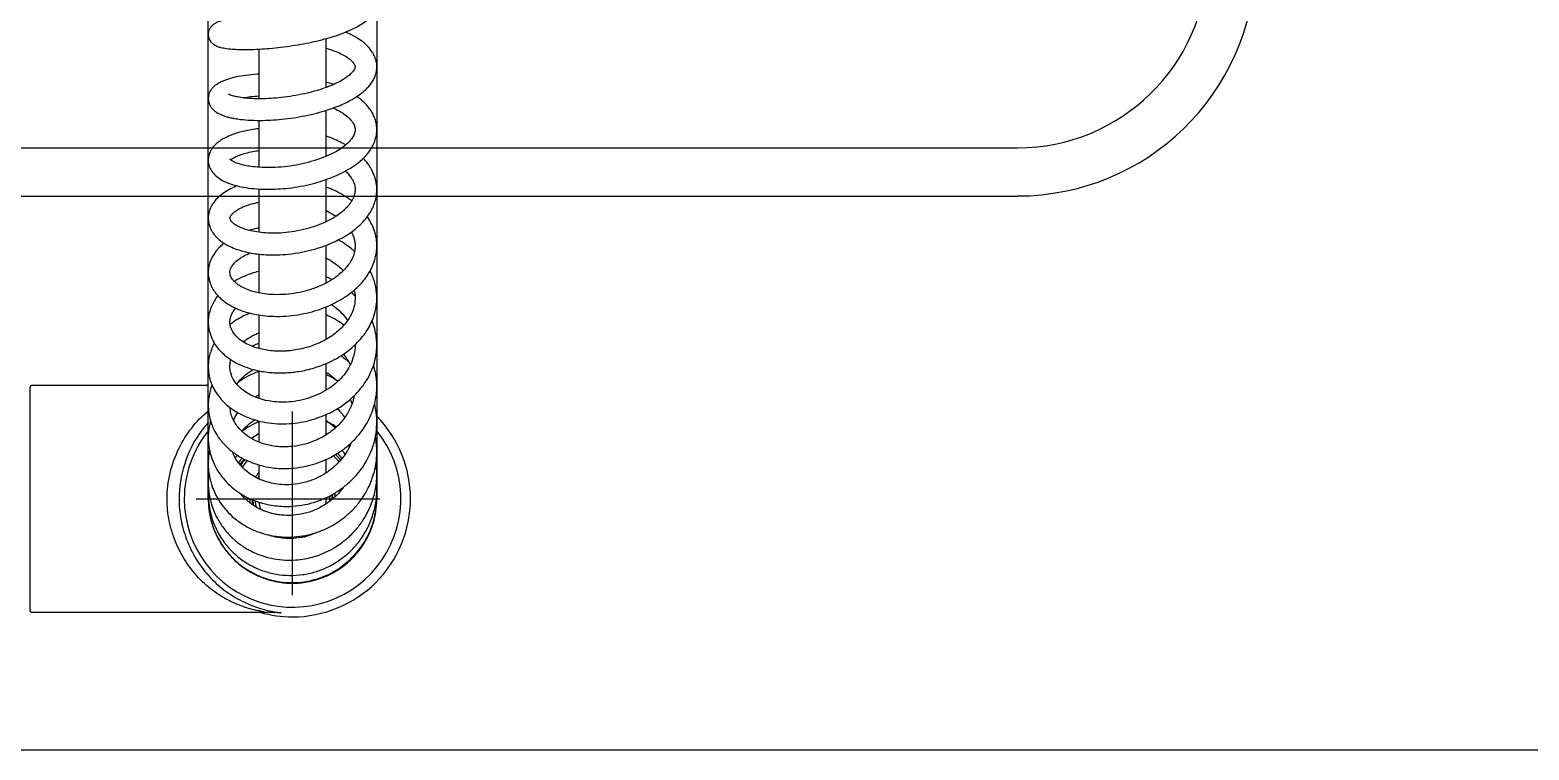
# Model space of a CAD drawing. Header units: millimetres. Extents: x -4036 to 14155, y 855 to 10011.
# Drawn here: x 8618.7 to 8929.8, y 5882.8 to 6032.2 of the extents above; entities that cross this region are included whole.
import ezdxf

# ---------------------------------------------------------------- set-up
doc = ezdxf.new("R2010")
doc.units = ezdxf.units.MM
doc.linetypes.add('CENTER2', pattern=[28.575, 19.05, -3.175, 3.175, -3.175])

# ---------------------------------------------------------------- blocks, each defined once
blk = doc.blocks.new('fr1')
at = {"color": 0, "linetype": 'ByBlock'}
for p, q in [((-210.3, 48.19), (90.77, 48.19)), ((-210.3, 38.19), (90.77, 38.19))]:
    blk.add_line(p, q, dxfattribs=at)
for radius in [39.46, 49.46]:
    blk.add_arc((90.77, 87.66), radius, 270, 358.3814)
blk = doc.blocks.new('grohe for kitchen top')
at = {"color": 0, "linetype": 'Continuous'}
for p, q in [((8.75, 116.76), (8.75, 0)), ((-8.75, 0), (-8.75, 99.8)), ((3.5, 42.69), (3.5, 47.76)), ((-3.5, 46.66), (-3.5, 41.51)), ((-3.5, 39.26), (-3.5, 34.41)), ((3.5, 35.55), (3.5, 40.31)), ((3.5, 28.76), (3.5, 33.13)), ((-3.5, 32.14), (-3.5, 27.66)), ((-3.5, 25.4), (-3.5, 21.36)), ((3.5, 22.4), (3.5, 26.31)), ((-3.5, 19.07), (-3.5, 15.6)), ((3.5, 16.54), (3.5, 19.91)), ((3.5, 11.29), (3.5, 14.03)), ((-3.5, 13.29), (-3.5, 10.41)), ((-27.25, 11.6), (-27.25, -11.6)), ((-8.75, 11.75), (-27.1, 11.75)), ((-8.98, 11.75), (-8.75, 11.89)), ((-3.5, 8.06), (-3.5, 5.9)), ((3.5, 6.63), (3.5, 8.74)), ((-3.5, 3.51), (-3.5, 2.07)), ((3.5, 2.7), (3.5, 4.08)), ((3.5, 0), (3.5, 0.13)), ((-27.1, -11.75), (-2.91, -11.75))]:
    blk.add_line(p, q, dxfattribs=at)
at = {"color": 0, "linetype": 'CENTER2'}
for p, q in [((0, -10), (0, 10)), ((-10, 0), (10, 0))]:
    blk.add_line(p, q, dxfattribs=at)
at = {"color": 0, "linetype": 'Continuous'}
for centre, radius, start, end in [((-27.1, 11.6), 0.15, 90.679, 180.0694), ((0, 0), 11.24, 180, 38.8481), ((0, 0), 11.24, 141.1266, 180), ((-0.02, 0.02), 6.48, 140.5594, 147.0054), ((0, 0), 6.42, 140.3673, 147.2224), ((0, 0), 6.17, 139.7559, 147.8028), ((0, 0), 6.17, 38.417, 46.6006), ((0, 0), 6.42, 38.8374, 45.896), ((0, 0), 4.45, 141.8612, 149.651), ((0, 0), 4.2, 146.4427, 149.4375), ((0, 0), 4.12, 148.0473, 149.3421), ((0, 0), 4.45, 37.7863, 38.1388), ((0, 0), 4.45, 179.5484, 180), ((0, 0), 3.88, 356.2207, 4.6694), ((0, 0), 4.12, 359.4229, 6.2917), ((0, 0), 4.2, 0, 6.5739), ((0, 0), 4.45, 3.0858, 7.8628), ((0, 0), 4.45, 180, 185.444), ((0, 0), 4.2, 181.1027, 188.5892), ((0, 0), 4.12, 181.5229, 189.5004), ((0, 0), 3.88, 183.1496, 192.631), ((0, 0), 3.5, 185.7608, 198.4269), ((0, 0), 3.5, 351.1894, 0), ((0, 0), 4.45, 238.2639, 239.2312), ((0, 0), 4.2, 249.2436, 256.993), ((0, 0), 4.12, 252.8585, 265.8736), ((0, 0), 4.12, 284.8979, 296.6323), ((0, 0), 4.2, 297.0259, 301.1126), ((-27.1, -11.6), 0.15, 179.9667, 269.7636)]:
    blk.add_arc(centre, radius, start, end, dxfattribs=at)
for points, knots in [([(-3.5, 49.98), (-3.77, 49.98), (-4.46, 49.98), (-5.47, 49.92), (-6.35, 49.82), (-6.95, 49.72), (-7.34, 49.62), (-7.64, 49.53), (-7.95, 49.4), (-8.24, 49.22), (-8.45, 49.02), (-8.63, 48.76), (-8.74, 48.45), (-8.76, 48.11), (-8.7, 47.83), (-8.59, 47.58), (-8.46, 47.39), (-8.25, 47.18), (-7.88, 46.97), (-7.51, 46.85), (-7.03, 46.75), (-6.34, 46.67), (-5.56, 46.63), (-4.69, 46.62), (-3.73, 46.65), (-2.65, 46.71), (-1.5, 46.82), (-0.32, 46.98), (0.85, 47.16), (1.97, 47.38), (3.1, 47.65), (4.24, 47.97), (5.33, 48.34), (6.27, 48.75), (7.04, 49.17), (7.65, 49.59), (8.12, 50.03), (8.44, 50.47), (8.64, 50.91), (8.76, 51.38), (8.75, 51.92), (8.6, 52.44), (8.29, 52.95), (7.89, 53.38), (7.34, 53.79), (6.54, 54.23), (5.56, 54.62), (4.51, 54.94), (3.81, 55.11), (3.5, 55.18)], [0.68169906, 0.68169906, 0.68169906, 0.68169906, 0.68226148, 0.68319208, 0.68409386, 0.68471601, 0.68516355, 0.68558096, 0.6860376, 0.68640686, 0.68673515, 0.68702688, 0.68728323, 0.68753951, 0.68781084, 0.68796355, 0.68820137, 0.68858894, 0.68904769, 0.68945157, 0.6901819, 0.69101067, 0.69172542, 0.69242776, 0.69315092, 0.69389519, 0.6946614, 0.6954215, 0.69616157, 0.69687934, 0.69757747, 0.69840062, 0.69925756, 0.70006525, 0.70083274, 0.70155905, 0.7021674, 0.702752, 0.70323714, 0.70371628, 0.70427718, 0.70484197, 0.70538746, 0.70600335, 0.70676376, 0.70753956, 0.70846242, 0.70932276, 0.70996952, 0.70996952, 0.70996952, 0.70996952]), ([(-3.51, 44.07), (-3.56, 44.06), (-4.03, 44.04), (-4.84, 43.96), (-5.84, 43.79), (-6.55, 43.6), (-7.03, 43.43), (-7.37, 43.29), (-7.71, 43.12), (-8.05, 42.89), (-8.33, 42.63), (-8.54, 42.34), (-8.68, 42.03), (-8.76, 41.67), (-8.74, 41.25), (-8.61, 40.88), (-8.4, 40.55), (-8.15, 40.3), (-7.85, 40.08), (-7.53, 39.91), (-7.19, 39.77), (-6.84, 39.65), (-6.44, 39.55), (-5.97, 39.46), (-5.29, 39.36), (-4.32, 39.28), (-3.16, 39.26), (-1.96, 39.31), (-0.81, 39.41), (0.4, 39.58), (1.63, 39.81), (2.8, 40.1), (3.85, 40.42), (4.72, 40.74), (5.43, 41.05), (6.05, 41.37), (6.65, 41.72), (7.2, 42.11), (7.65, 42.51), (8, 42.89), (8.28, 43.27), (8.49, 43.65), (8.62, 44.01), (8.73, 44.42), (8.77, 44.88), (8.71, 45.4), (8.55, 45.89), (8.3, 46.36), (8, 46.76), (7.68, 47.09), (7.29, 47.43), (6.73, 47.83), (6.09, 48.17), (5.64, 48.37), (5.5, 48.43)], [0.64860104, 0.64860104, 0.64860104, 0.64860104, 0.64871115, 0.64958532, 0.65040575, 0.65117085, 0.65162542, 0.65194148, 0.65234786, 0.65284058, 0.65329807, 0.65367018, 0.65400792, 0.65431959, 0.65475306, 0.65514235, 0.65549077, 0.65592432, 0.65634096, 0.65675707, 0.6571192, 0.65754564, 0.65794472, 0.65834659, 0.65889441, 0.65973016, 0.66064966, 0.6613771, 0.66212243, 0.66288618, 0.66367227, 0.66446169, 0.6651933, 0.66583017, 0.66637822, 0.66686015, 0.66739428, 0.66800417, 0.66857245, 0.6689829, 0.66943313, 0.66988786, 0.67023724, 0.67055796, 0.67109588, 0.6715869, 0.6720788, 0.67260447, 0.67308122, 0.6734945, 0.67389577, 0.67449511, 0.67530507, 0.67564308, 0.67564308, 0.67564308, 0.67564308]), ([(3.51, 46.77), (3.78, 46.69), (4.32, 46.5), (5.01, 46.2), (5.55, 45.9), (5.94, 45.63), (6.19, 45.4), (6.35, 45.21), (6.46, 45.04), (6.51, 44.88), (6.5, 44.76), (6.43, 44.57), (6.29, 44.37), (6.09, 44.13), (5.7, 43.8), (5.15, 43.44), (4.44, 43.07), (3.6, 42.72), (2.66, 42.4), (1.55, 42.1), (0.36, 41.85), (-0.84, 41.67), (-1.99, 41.56), (-3.06, 41.51), (-4.08, 41.52), (-4.97, 41.58), (-5.67, 41.69), (-6.16, 41.8), (-6.5, 41.91), (-6.64, 41.99), (-6.66, 42), (-6.66, 42)], [0.40739336, 0.40739336, 0.40739336, 0.40739336, 0.40808927, 0.40883142, 0.40948781, 0.41006389, 0.41060282, 0.4110412, 0.41152342, 0.41236583, 0.41327247, 0.41384289, 0.41428614, 0.41486339, 0.41548362, 0.41624089, 0.41703628, 0.41773543, 0.41851088, 0.4193718, 0.42025445, 0.42111868, 0.42196417, 0.42278987, 0.42358872, 0.42448991, 0.42529116, 0.42590667, 0.42652821, 0.42721197, 0.42749075, 0.42749075, 0.42749075, 0.42749075]), ([(-3.5, 38.4), (-3.76, 38.38), (-4.27, 38.31), (-4.98, 38.17), (-5.64, 38.01), (-6.24, 37.81), (-6.8, 37.58), (-7.27, 37.33), (-7.62, 37.1), (-7.9, 36.87), (-8.15, 36.62), (-8.38, 36.34), (-8.59, 35.98), (-8.74, 35.51), (-8.77, 34.96), (-8.63, 34.41), (-8.32, 33.88), (-7.87, 33.42), (-7.31, 33.05), (-6.7, 32.77), (-6.06, 32.55), (-5.27, 32.36), (-4.27, 32.2), (-3.08, 32.12), (-1.86, 32.13), (-0.66, 32.21), (0.54, 32.37), (1.74, 32.61), (2.87, 32.92), (3.91, 33.28), (4.88, 33.69), (5.81, 34.18), (6.68, 34.75), (7.46, 35.42), (8.03, 36.11), (8.42, 36.78), (8.65, 37.42), (8.76, 38.06), (8.75, 38.69), (8.63, 39.27), (8.43, 39.79), (8.17, 40.26), (7.85, 40.69), (7.48, 41.09), (7.09, 41.44), (6.8, 41.66), (6.67, 41.75)], [0.61518282, 0.61518282, 0.61518282, 0.61518282, 0.61571769, 0.61626331, 0.61678664, 0.61730484, 0.61783724, 0.61837333, 0.61879939, 0.61910969, 0.61946668, 0.61988252, 0.62027556, 0.62080434, 0.62134795, 0.62192175, 0.62253825, 0.62321375, 0.62390725, 0.62452933, 0.62512141, 0.62573221, 0.62654524, 0.62743811, 0.62824533, 0.62897865, 0.62974506, 0.63052851, 0.631279, 0.63196363, 0.63267361, 0.63341768, 0.63417924, 0.63501029, 0.63584729, 0.63646643, 0.63705296, 0.63766314, 0.63823769, 0.63878451, 0.63926047, 0.6397463, 0.64022372, 0.64064891, 0.64114325, 0.64151956, 0.64151956, 0.64151956, 0.64151956]), ([(4.23, 40.57), (4.32, 40.52), (4.65, 40.37), (5.19, 40.06), (5.74, 39.65), (6.08, 39.29), (6.27, 39.03), (6.38, 38.83), (6.46, 38.63), (6.5, 38.41), (6.5, 38.2), (6.46, 37.99), (6.38, 37.78), (6.26, 37.54), (6.06, 37.26), (5.78, 36.96), (5.44, 36.65), (4.96, 36.3), (4.27, 35.89), (3.34, 35.46), (2.22, 35.07), (1, 34.75), (-0.26, 34.52), (-1.5, 34.39), (-2.66, 34.36), (-3.66, 34.41), (-4.45, 34.5), (-5.07, 34.62), (-5.58, 34.76), (-6, 34.92), (-6.31, 35.09), (-6.48, 35.22), (-6.5, 35.25), (-6.51, 35.25)], [0.44055319, 0.44055319, 0.44055319, 0.44055319, 0.44081371, 0.44150285, 0.44230536, 0.44298947, 0.44342999, 0.44382659, 0.44421128, 0.44472364, 0.44530907, 0.44577297, 0.44616099, 0.44658684, 0.44716032, 0.44764729, 0.44809722, 0.44865937, 0.44937842, 0.45022765, 0.45113646, 0.45204781, 0.45295803, 0.45386566, 0.45476119, 0.45557151, 0.45628727, 0.45688652, 0.45743016, 0.45805965, 0.45872334, 0.45928714, 0.45991607, 0.45991607, 0.45991607, 0.45991607]), ([(-5.14, 41.62), (-5.12, 41.62), (-4.86, 41.67), (-4.34, 41.75), (-3.79, 41.79), (-3.5, 41.81)], [0.433089984, 0.433089984, 0.433089984, 0.433089984, 0.433179753, 0.433884241, 0.434604216, 0.434604216, 0.434604216, 0.434604216]), ([(5.52, 36.73), (5.43, 36.78), (5.13, 36.95), (4.63, 37.19), (4.06, 37.43), (3.7, 37.56), (3.53, 37.62), (3.5, 37.63)], [0.609139235, 0.609139235, 0.609139235, 0.609139235, 0.609340835, 0.609866736, 0.610277482, 0.61055484, 0.610624819, 0.610624819, 0.610624819, 0.610624819]), ([(-6.42, 35.17), (-6.41, 35.18), (-6.35, 35.23), (-6.18, 35.36), (-5.78, 35.57), (-5.22, 35.78), (-4.53, 35.97), (-3.94, 36.08), (-3.59, 36.13), (-3.5, 36.14)], [0.462652875, 0.462652875, 0.462652875, 0.462652875, 0.462785835, 0.463331299, 0.464047831, 0.464770497, 0.465498568, 0.466188125, 0.466397614, 0.466397614, 0.466397614, 0.466397614]), ([(-5.73, 32.48), (-5.89, 32.42), (-6.28, 32.25), (-6.87, 31.94), (-7.46, 31.53), (-7.92, 31.1), (-8.25, 30.69), (-8.5, 30.26), (-8.69, 29.76), (-8.77, 29.2), (-8.72, 28.62), (-8.58, 28.19), (-8.42, 27.84), (-8.23, 27.55), (-8, 27.26), (-7.76, 27.02), (-7.54, 26.83), (-7.31, 26.66), (-7.02, 26.46), (-6.58, 26.22), (-5.97, 25.95), (-5.23, 25.71), (-4.46, 25.53), (-3.64, 25.4), (-2.7, 25.32), (-1.6, 25.31), (-0.37, 25.38), (0.91, 25.57), (2.13, 25.85), (3.21, 26.19), (4.14, 26.57), (4.94, 26.96), (5.68, 27.38), (6.37, 27.87), (7.02, 28.42), (7.56, 29), (8, 29.6), (8.33, 30.2), (8.57, 30.81), (8.71, 31.42), (8.76, 31.99), (8.74, 32.51), (8.66, 32.96), (8.55, 33.37), (8.39, 33.8), (8.16, 34.27), (7.81, 34.81), (7.5, 35.17), (7.33, 35.35), (7.33, 35.35)], [0.58316528, 0.58316528, 0.58316528, 0.58316528, 0.5835502, 0.58417968, 0.58482253, 0.58545295, 0.58592652, 0.58633598, 0.58684476, 0.58747315, 0.58803805, 0.58852164, 0.58881565, 0.58917112, 0.58955612, 0.58988341, 0.59011423, 0.59036377, 0.59069155, 0.59108216, 0.59170483, 0.59233127, 0.59289635, 0.59346756, 0.59411372, 0.59483452, 0.5956265, 0.59647062, 0.59726155, 0.59798342, 0.59863302, 0.59920851, 0.59977054, 0.60037282, 0.60102055, 0.60164865, 0.60221385, 0.60277661, 0.60331878, 0.6038289, 0.60434652, 0.60479042, 0.6051652, 0.60553175, 0.60587691, 0.60632749, 0.60684067, 0.60743827, 0.6074406, 0.6074406, 0.6074406, 0.6074406]), ([(5.48, 34.01), (5.51, 33.99), (5.66, 33.85), (5.91, 33.58), (6.15, 33.24), (6.32, 32.92), (6.43, 32.63), (6.49, 32.33), (6.51, 31.97), (6.45, 31.62), (6.34, 31.29), (6.2, 31), (6.02, 30.7), (5.76, 30.38), (5.43, 30.03), (4.99, 29.65), (4.43, 29.25), (3.64, 28.81), (2.63, 28.37), (1.46, 28), (0.24, 27.73), (-0.94, 27.59), (-2.04, 27.55), (-3.04, 27.6), (-3.94, 27.72), (-4.71, 27.9), (-5.35, 28.12), (-5.82, 28.36), (-6.14, 28.58), (-6.36, 28.8), (-6.48, 28.98), (-6.51, 29.14), (-6.48, 29.25), (-6.32, 29.53), (-5.97, 29.83), (-5.53, 30.11), (-5.03, 30.35), (-4.42, 30.57), (-3.89, 30.7), (-3.57, 30.77), (-3.5, 30.78)], [0.47376954, 0.47376954, 0.47376954, 0.47376954, 0.47388881, 0.47440055, 0.4749465, 0.47545207, 0.47583311, 0.47628132, 0.47685811, 0.47749899, 0.47796932, 0.47836386, 0.47877225, 0.47921434, 0.47975132, 0.4802413, 0.48082619, 0.48154502, 0.48241011, 0.48333466, 0.48422458, 0.48507706, 0.48588329, 0.48665812, 0.48741448, 0.48815387, 0.48887181, 0.48953072, 0.49012245, 0.49067059, 0.49141887, 0.49237453, 0.49330777, 0.49418959, 0.4949982, 0.49565207, 0.49622649, 0.49683347, 0.49751178, 0.49766969, 0.49766969, 0.49766969, 0.49766969]), ([(6.15, 30.93), (6.14, 30.93), (5.83, 31.16), (5.24, 31.56), (4.35, 32.01), (3.77, 32.25), (3.5, 32.35)], [0.574897553, 0.574897553, 0.574897553, 0.574897553, 0.574931322, 0.575703571, 0.576378964, 0.576925822, 0.576925822, 0.576925822, 0.576925822]), ([(3.51, 29.91), (3.58, 29.88), (3.93, 29.7), (4.27, 29.5), (4.52, 29.33)], [0.5029925932, 0.5029925932, 0.5029925932, 0.5029925932, 0.503169521, 0.5039235508, 0.5039235508, 0.5039235508, 0.5039235508]), ([(-7.12, 26.53), (-7.16, 26.49), (-7.34, 26.35), (-7.59, 26.11), (-7.87, 25.8), (-8.13, 25.45), (-8.38, 25.04), (-8.58, 24.58), (-8.7, 24.12), (-8.76, 23.64), (-8.74, 23.07), (-8.6, 22.45), (-8.35, 21.89), (-8.06, 21.44), (-7.73, 21.05), (-7.38, 20.72), (-6.98, 20.4), (-6.52, 20.1), (-6.05, 19.86), (-5.6, 19.65), (-5.11, 19.47), (-4.48, 19.28), (-3.71, 19.11), (-2.76, 18.98), (-1.63, 18.92), (-0.39, 18.97), (0.85, 19.14), (2, 19.4), (3.09, 19.75), (4.14, 20.19), (5.18, 20.75), (6.16, 21.43), (7.04, 22.23), (7.77, 23.12), (8.31, 24.09), (8.63, 25.04), (8.76, 25.9), (8.75, 26.62), (8.65, 27.32), (8.43, 28.08), (8.11, 28.75), (7.86, 29.14), (7.76, 29.28)], [0.55051016, 0.55051016, 0.55051016, 0.55051016, 0.55066044, 0.55107749, 0.55140171, 0.55175129, 0.55218899, 0.55267532, 0.55311591, 0.55349888, 0.55402045, 0.55468678, 0.55521692, 0.55571197, 0.55614607, 0.55653562, 0.55696147, 0.55745981, 0.55788129, 0.5582045, 0.55859737, 0.55906763, 0.55962644, 0.56027737, 0.56102777, 0.56184854, 0.56263983, 0.56338008, 0.56406383, 0.56480015, 0.56557859, 0.56638525, 0.56723203, 0.56808527, 0.56890639, 0.56975068, 0.57043833, 0.57095566, 0.57147953, 0.57213614, 0.57281534, 0.57320822, 0.57320822, 0.57320822, 0.57320822]), ([(-3.5, 28.11), (-3.79, 28.05), (-4.12, 27.97), (-4.44, 27.88), (-4.49, 27.86)], [0.5475607745, 0.5475607745, 0.5475607745, 0.5475607745, 0.5481555957, 0.5482672614, 0.5482672614, 0.5482672614, 0.5482672614]), ([(6.1, 27.69), (6.11, 27.68), (6.21, 27.51), (6.33, 27.22), (6.44, 26.84), (6.5, 26.45), (6.5, 26.03), (6.44, 25.61), (6.31, 25.18), (6.08, 24.7), (5.75, 24.2), (5.33, 23.72), (4.81, 23.24), (4.09, 22.72), (3.17, 22.21), (2.12, 21.79), (1.01, 21.47), (-0.15, 21.26), (-1.33, 21.17), (-2.41, 21.2), (-3.29, 21.32), (-3.98, 21.47), (-4.59, 21.67), (-5.12, 21.9), (-5.55, 22.15), (-5.88, 22.39), (-6.14, 22.65), (-6.34, 22.91), (-6.45, 23.15), (-6.5, 23.37), (-6.5, 23.6), (-6.44, 23.87), (-6.28, 24.19), (-5.96, 24.57), (-5.48, 24.97), (-4.91, 25.29), (-4.53, 25.46), (-4.36, 25.53)], [0.50610529, 0.50610529, 0.50610529, 0.50610529, 0.50616611, 0.50673668, 0.50714435, 0.50762044, 0.50819066, 0.50869383, 0.50916252, 0.50977657, 0.5104136, 0.51095254, 0.51156435, 0.51226941, 0.51310897, 0.51398576, 0.51475416, 0.51559001, 0.51648508, 0.51732591, 0.51802107, 0.51859297, 0.51910811, 0.51977232, 0.52032823, 0.52078541, 0.52132631, 0.52195978, 0.52250167, 0.52303748, 0.52366091, 0.52435594, 0.52502455, 0.5257496, 0.52659797, 0.52729151, 0.52777474, 0.52777474, 0.52777474, 0.52777474]), ([(6.44, 25.68), (6.37, 25.74), (6.1, 25.98), (5.55, 26.39), (5.04, 26.71), (4.75, 26.87)], [0.540717648, 0.540717648, 0.540717648, 0.540717648, 0.540905395, 0.541469942, 0.542112221, 0.542112221, 0.542112221, 0.542112221]), ([(3.51, 24.99), (3.69, 24.89), (4.12, 24.64), (4.73, 24.2), (5.11, 23.85), (5.27, 23.68)], [0.53388186, 0.53388186, 0.53388186, 0.53388186, 0.534349995, 0.535046451, 0.535656435, 0.535656435, 0.535656435, 0.535656435]), ([(-7.75, 21.08), (-7.78, 21.04), (-7.96, 20.81), (-8.22, 20.4), (-8.47, 19.87), (-8.63, 19.37), (-8.73, 18.87), (-8.77, 18.3), (-8.7, 17.6), (-8.5, 16.88), (-8.17, 16.22), (-7.76, 15.62), (-7.22, 15.05), (-6.56, 14.53), (-5.83, 14.09), (-5.03, 13.72), (-4.16, 13.43), (-3.27, 13.23), (-2.46, 13.12), (-1.78, 13.08), (-1.25, 13.07), (-0.84, 13.08), (-0.43, 13.1), (0.07, 13.14), (0.71, 13.23), (1.47, 13.37), (2.25, 13.58), (2.97, 13.83), (3.52, 14.05), (3.94, 14.25), (4.33, 14.44), (4.8, 14.7), (5.37, 15.07), (6.06, 15.58), (6.76, 16.23), (7.39, 16.96), (7.89, 17.7), (8.26, 18.44), (8.56, 19.28), (8.76, 20.27), (8.76, 21.41), (8.54, 22.56), (8.23, 23.29), (8.05, 23.64), (8.05, 23.64)], [0.51713317, 0.51713317, 0.51713317, 0.51713317, 0.51725958, 0.51782944, 0.51834205, 0.51874442, 0.5191436, 0.51965985, 0.52023022, 0.5209598, 0.52156557, 0.52209831, 0.52276383, 0.5234501, 0.52407608, 0.52468247, 0.52537728, 0.52600541, 0.52654645, 0.52699488, 0.52733278, 0.52756419, 0.52778867, 0.52810468, 0.52851221, 0.52901816, 0.52955252, 0.5300428, 0.53043546, 0.53069415, 0.53093059, 0.53126569, 0.5317284, 0.53226355, 0.53296882, 0.53365948, 0.53427996, 0.5348634, 0.53545676, 0.53625009, 0.53710777, 0.53800019, 0.53886677, 0.53886724, 0.53886724, 0.53886724, 0.53886724]), ([(-3.5, 23.6), (-3.51, 23.6), (-3.76, 23.54), (-4.23, 23.4), (-4.87, 23.17), (-5.45, 22.9), (-5.82, 22.7), (-6.03, 22.58), (-6.05, 22.56)], [0.513451469, 0.513451469, 0.513451469, 0.513451469, 0.513456396, 0.513974654, 0.51445374, 0.514860925, 0.515322206, 0.515382427, 0.515382427, 0.515382427, 0.515382427]), ([(6.4, 21.67), (6.44, 21.5), (6.52, 21.04), (6.49, 20.32), (6.28, 19.52), (5.92, 18.78), (5.43, 18.11), (4.89, 17.54), (4.31, 17.07), (3.76, 16.7), (3.29, 16.44), (2.9, 16.24), (2.44, 16.04), (1.79, 15.79), (0.98, 15.57), (0.17, 15.42), (-0.47, 15.35), (-0.94, 15.32), (-1.4, 15.32), (-1.96, 15.34), (-2.64, 15.41), (-3.42, 15.57), (-4.18, 15.81), (-4.86, 16.12), (-5.44, 16.49), (-5.89, 16.9), (-6.18, 17.29), (-6.36, 17.62), (-6.46, 17.93), (-6.51, 18.26), (-6.49, 18.6), (-6.41, 18.94), (-6.26, 19.3), (-6.06, 19.59), (-5.93, 19.75), (-5.9, 19.79)], [0.5378759, 0.5378759, 0.5378759, 0.5378759, 0.53841618, 0.53932404, 0.54011454, 0.54091777, 0.54163503, 0.54229608, 0.54287968, 0.54342206, 0.54382297, 0.54408283, 0.54440352, 0.54491539, 0.54558235, 0.54620993, 0.54667203, 0.5469693, 0.54725018, 0.54767322, 0.54824216, 0.5488244, 0.54958961, 0.55026195, 0.55090929, 0.55167218, 0.55239265, 0.55282971, 0.55335098, 0.55395934, 0.55452636, 0.55503637, 0.55562468, 0.55623015, 0.55639782, 0.55639782, 0.55639782, 0.55639782]), ([(-4.41, 19.27), (-4.51, 19.23), (-4.89, 19.08), (-5.51, 18.76), (-6.09, 18.39), (-6.4, 18.15), (-6.49, 18.08)], [0.479788565, 0.479788565, 0.479788565, 0.479788565, 0.480017999, 0.480616463, 0.481226972, 0.481466319, 0.481466319, 0.481466319, 0.481466319]), ([(5.33, 18.04), (5.16, 18.16), (4.69, 18.48), (4.07, 18.82), (3.63, 19.03), (3.5, 19.08)], [0.473253058, 0.473253058, 0.473253058, 0.473253058, 0.473671748, 0.474342116, 0.474599749, 0.474599749, 0.474599749, 0.474599749]), ([(4.05, 20.18), (4.18, 20.09), (4.6, 19.77), (5.19, 19.22), (5.56, 18.74), (5.71, 18.51)], [0.564944771, 0.564944771, 0.564944771, 0.564944771, 0.565308155, 0.566160691, 0.566849754, 0.566849754, 0.566849754, 0.566849754]), ([(-8.12, 16.17), (-8.14, 16.12), (-8.26, 15.9), (-8.44, 15.48), (-8.63, 14.87), (-8.73, 14.29), (-8.76, 13.8), (-8.74, 13.43), (-8.71, 13.07), (-8.64, 12.66), (-8.5, 12.16), (-8.26, 11.58), (-7.92, 10.98), (-7.53, 10.45), (-7.08, 9.97), (-6.54, 9.5), (-5.85, 9.02), (-5.03, 8.6), (-4.1, 8.24), (-3.05, 7.96), (-1.88, 7.8), (-0.67, 7.77), (0.55, 7.88), (1.74, 8.12), (2.89, 8.48), (4.01, 8.97), (5.13, 9.62), (6.15, 10.43), (7.02, 11.33), (7.69, 12.26), (8.18, 13.2), (8.52, 14.14), (8.7, 15.02), (8.76, 15.84), (8.73, 16.63), (8.6, 17.44), (8.42, 18.06), (8.29, 18.4), (8.26, 18.48)], [0.48336948, 0.48336948, 0.48336948, 0.48336948, 0.48349359, 0.48395245, 0.48444467, 0.48501477, 0.48537487, 0.48564345, 0.48590603, 0.48624538, 0.486649, 0.4871689, 0.48774018, 0.488264, 0.48867859, 0.48922404, 0.48987013, 0.49053379, 0.49119303, 0.49193947, 0.49272071, 0.49349621, 0.49426394, 0.49502481, 0.49577985, 0.49652832, 0.49733928, 0.49824256, 0.49906806, 0.49981999, 0.5005871, 0.50126015, 0.50190876, 0.50248915, 0.50301821, 0.50360095, 0.50421856, 0.50438771, 0.50438771, 0.50438771, 0.50438771]), ([(-5.12, 16.3), (-5.08, 16.32), (-4.93, 16.44), (-4.62, 16.67), (-4.16, 16.93), (-3.77, 17.11), (-3.55, 17.19), (-3.5, 17.21)], [0.58778847, 0.58778847, 0.58778847, 0.58778847, 0.587906563, 0.588327169, 0.588826029, 0.589262367, 0.589402148, 0.589402148, 0.589402148, 0.589402148]), ([(6.5, 16), (6.5, 15.96), (6.5, 15.63), (6.42, 15.01), (6.15, 14.17), (5.73, 13.38), (5.17, 12.64), (4.47, 11.95), (3.61, 11.32), (2.64, 10.8), (1.58, 10.4), (0.48, 10.14), (-0.61, 10.02), (-1.72, 10.04), (-2.75, 10.19), (-3.63, 10.45), (-4.37, 10.78), (-5.04, 11.18), (-5.64, 11.7), (-6.08, 12.26), (-6.35, 12.8), (-6.46, 13.25), (-6.5, 13.58), (-6.5, 13.89), (-6.47, 14.2), (-6.42, 14.39), (-6.4, 14.45)], [0.56923902, 0.56923902, 0.56923902, 0.56923902, 0.5693649, 0.57015162, 0.57093809, 0.57169147, 0.57241241, 0.57319215, 0.57398993, 0.57479378, 0.57560219, 0.57641394, 0.57720198, 0.57797724, 0.57884517, 0.57958487, 0.58019359, 0.58091175, 0.58171537, 0.58251242, 0.58329815, 0.58387495, 0.58422801, 0.58460378, 0.5851127, 0.58534465, 0.58534465, 0.58534465, 0.58534465]), ([(-3.51, 16.1), (-3.56, 16.09), (-3.79, 16.01), (-4.02, 15.92), (-4.2, 15.85)], [0.4447254168, 0.4447254168, 0.4447254168, 0.4447254168, 0.4448335705, 0.4452119163, 0.4452119163, 0.4452119163, 0.4452119163]), ([(5.83, 14.2), (5.6, 14.4), (5.33, 14.62), (5.04, 14.82), (5, 14.84)], [0.4384252998, 0.4384252998, 0.4384252998, 0.4384252998, 0.4390087245, 0.4390907571, 0.4390907571, 0.4390907571, 0.4390907571]), ([(5.28, 15.02), (5.31, 14.98), (5.48, 14.77), (5.73, 14.39), (5.91, 14.05), (5.99, 13.89)], [0.596524103, 0.596524103, 0.596524103, 0.596524103, 0.596648913, 0.597161321, 0.597599307, 0.597599307, 0.597599307, 0.597599307]), ([(-8.36, 11.83), (-8.42, 11.67), (-8.54, 11.3), (-8.68, 10.69), (-8.76, 10.03), (-8.75, 9.4), (-8.69, 8.85), (-8.57, 8.26), (-8.35, 7.57), (-7.97, 6.79), (-7.4, 5.97), (-6.64, 5.18), (-5.7, 4.47), (-4.66, 3.92), (-3.58, 3.52), (-2.57, 3.29), (-1.67, 3.17), (-0.78, 3.14), (0.25, 3.19), (1.36, 3.36), (2.43, 3.66), (3.36, 4.02), (4.19, 4.43), (4.89, 4.86), (5.44, 5.25), (5.87, 5.61), (6.29, 6), (6.77, 6.51), (7.28, 7.14), (7.77, 7.91), (8.19, 8.77), (8.49, 9.65), (8.67, 10.48), (8.76, 11.29), (8.75, 12.18), (8.63, 13.06), (8.49, 13.62), (8.41, 13.86)], [0.44939559, 0.44939559, 0.44939559, 0.44939559, 0.44977179, 0.45027436, 0.4507993, 0.45128144, 0.45169037, 0.45206981, 0.45264676, 0.45331651, 0.45400014, 0.4548541, 0.45567788, 0.45647042, 0.457265, 0.45798908, 0.45850399, 0.45903319, 0.45969031, 0.46046892, 0.46114768, 0.46176524, 0.46234969, 0.46289733, 0.46332468, 0.46364288, 0.46397798, 0.46443277, 0.46499772, 0.46557065, 0.46623933, 0.46689874, 0.46745197, 0.46795188, 0.46856379, 0.46926889, 0.46976041, 0.46976041, 0.46976041, 0.46976041]), ([(-5.79, 11.89), (-5.77, 11.91), (-5.57, 12.2), (-5.12, 12.7), (-4.5, 13.17), (-4.13, 13.39), (-4.04, 13.43)], [0.616938483, 0.616938483, 0.616938483, 0.616938483, 0.617013265, 0.617933569, 0.618757945, 0.618987543, 0.618987543, 0.618987543, 0.618987543]), ([(-3.5, 13.21), (-3.71, 13.14), (-4.24, 12.93), (-4.93, 12.58), (-5.4, 12.28), (-5.58, 12.16)], [0.41019487, 0.41019487, 0.41019487, 0.41019487, 0.410610112, 0.411309978, 0.411726529, 0.411726529, 0.411726529, 0.411726529]), ([(3.5, 13.14), (3.65, 13.05), (4.07, 12.76), (4.46, 12.42), (4.7, 12.19)], [0.624811478, 0.624811478, 0.624811478, 0.624811478, 0.625189508, 0.625932536, 0.625932536, 0.625932536, 0.625932536]), ([(4.72, 12.21), (4.39, 12.42), (3.99, 12.65), (3.57, 12.84), (3.5, 12.87)], [0.4047777879, 0.4047777879, 0.4047777879, 0.4047777879, 0.4055124593, 0.4056487791, 0.4056487791, 0.4056487791, 0.4056487791]), ([(-8.51, 8.12), (-8.53, 8.05), (-8.66, 7.56), (-8.78, 6.68), (-8.73, 5.51), (-8.49, 4.45), (-8.11, 3.49), (-7.62, 2.65), (-7.02, 1.89), (-6.33, 1.21), (-5.58, 0.65), (-4.89, 0.24), (-4.32, -0.03), (-3.87, -0.21), (-3.5, -0.34), (-3.08, -0.47), (-2.52, -0.6), (-1.77, -0.73), (-0.8, -0.8), (0.34, -0.76), (1.57, -0.56), (2.77, -0.2), (3.91, 0.31), (4.97, 0.95), (5.87, 1.67), (6.59, 2.39), (7.13, 3.06), (7.58, 3.75), (8, 4.52), (8.37, 5.46), (8.65, 6.55), (8.78, 7.75), (8.72, 8.86), (8.59, 9.56), (8.53, 9.84)], [0.41524313, 0.41524313, 0.41524313, 0.41524313, 0.4153984, 0.41631595, 0.41714139, 0.41790858, 0.41865848, 0.41933279, 0.41996471, 0.4206823, 0.42133836, 0.42187214, 0.42229839, 0.42260798, 0.42281379, 0.42308169, 0.42346168, 0.42394585, 0.42454791, 0.42532781, 0.42610837, 0.42689008, 0.42767311, 0.42845759, 0.42921037, 0.42985882, 0.4304084, 0.43086204, 0.4314405, 0.43211068, 0.43284298, 0.43363517, 0.43447612, 0.43503977, 0.43503977, 0.43503977, 0.43503977]), ([(6.41, 10.71), (6.36, 10.41), (6.19, 9.83), (5.84, 9.08), (5.44, 8.44), (5.03, 7.93), (4.62, 7.51), (4.2, 7.14), (3.71, 6.78), (3.09, 6.39), (2.27, 5.99), (1.24, 5.64), (0.12, 5.43), (-0.89, 5.38), (-1.77, 5.44), (-2.69, 5.61), (-3.64, 5.92), (-4.53, 6.4), (-5.24, 6.96), (-5.74, 7.52), (-6.09, 8.07), (-6.33, 8.6), (-6.45, 9.08), (-6.48, 9.39), (-6.49, 9.48)], [0.60030366, 0.60030366, 0.60030366, 0.60030366, 0.60105663, 0.6017843, 0.60230158, 0.60281699, 0.60328641, 0.6036335, 0.60406969, 0.60461128, 0.60522125, 0.60603775, 0.60694018, 0.60765016, 0.6082268, 0.60889835, 0.60976669, 0.61059826, 0.61141196, 0.61219148, 0.61272842, 0.61334232, 0.6140013, 0.61431766, 0.61431766, 0.61431766, 0.61431766]), ([(4.67, 9.36), (4.84, 9.18), (5.11, 8.88), (5.34, 8.56), (5.42, 8.44)], [0.6557938344, 0.6557938344, 0.6557938344, 0.6557938344, 0.6563507805, 0.6566641993, 0.6566641993, 0.6566641993, 0.6566641993]), ([(-13.02, 0), (-13.02, 0.9), (-12.79, 2.78), (-11.86, 5.3), (-10.48, 7.48), (-9.36, 8.61), (-8.75, 9.12)], [0, 0, 0, 0, 0.0312457, 0.0651095, 0.0978593, 0.132962, 0.132962, 0.132962, 0.132962]), ([(-8.76, 7.91), (-9.09, 7.54), (-10.08, 6.28), (-11.36, 3.71), (-11.78, 1.21), (-11.78, 0)], [0.8987659, 0.8987659, 0.8987659, 0.8987659, 0.918783, 0.9603886, 1, 1, 1, 1]), ([(-6.12, 8.15), (-6.1, 8.18), (-5.97, 8.46), (-5.82, 8.72), (-5.67, 8.95)], [0.646217836, 0.646217836, 0.646217836, 0.646217836, 0.6463265408, 0.6470261609, 0.6470261609, 0.6470261609, 0.6470261609]), ([(-5.27, 7.02), (-5.19, 7.12), (-4.9, 7.44), (-4.46, 7.84), (-4.06, 8.12), (-3.92, 8.21)], [0.677349496, 0.677349496, 0.677349496, 0.677349496, 0.677646214, 0.678378764, 0.678758623, 0.678758623, 0.678758623, 0.678758623]), ([(-3.5, 8.02), (-3.62, 7.97), (-4.08, 7.75), (-4.66, 7.42), (-5.11, 7.11), (-5.24, 7)], [0.271434785, 0.271434785, 0.271434785, 0.271434785, 0.271686167, 0.272388192, 0.272712089, 0.272712089, 0.272712089, 0.272712089]), ([(0, -12.25), (3.2, -12.25), (9.6, -9.6), (13.56, -0.04), (10.96, 6.31), (8.76, 8.57)], [0, 0, 0, 0, 0.25, 0.5, 0.7465222, 0.7465222, 0.7465222, 0.7465222]), ([(3.5, 8.12), (3.68, 8), (3.97, 7.78), (4.28, 7.52), (4.42, 7.39), (4.45, 7.36)], [0.6844788156, 0.6844788156, 0.6844788156, 0.6844788156, 0.6849360795, 0.6852585038, 0.6853445385, 0.6853445385, 0.6853445385, 0.6853445385]), ([(4.56, 7.47), (4.45, 7.54), (4.1, 7.74), (3.75, 7.91), (3.5, 8.02)], [0.2661304691, 0.2661304691, 0.2661304691, 0.2661304691, 0.2663783314, 0.2668828167, 0.2668828167, 0.2668828167, 0.2668828167]), ([(-8.62, 5.08), (-8.63, 4.99), (-8.69, 4.67), (-8.74, 4.15), (-8.76, 3.56), (-8.73, 3.09), (-8.69, 2.71), (-8.63, 2.34), (-8.53, 1.88), (-8.35, 1.28), (-8.03, 0.5), (-7.54, -0.37), (-6.88, -1.23), (-6.05, -2.03), (-5.06, -2.74), (-4.02, -3.27), (-3.12, -3.59), (-2.38, -3.78), (-1.64, -3.9), (-0.79, -3.98), (0.22, -3.96), (1.35, -3.81), (2.52, -3.5), (3.67, -3.03), (4.75, -2.41), (5.74, -1.65), (6.61, -0.78), (7.29, 0.12), (7.76, 0.93), (8.07, 1.58), (8.27, 2.11), (8.44, 2.63), (8.59, 3.25), (8.72, 4.05), (8.77, 5.06), (8.71, 5.88), (8.63, 6.38), (8.61, 6.47)], [0.38096709, 0.38096709, 0.38096709, 0.38096709, 0.38114933, 0.38163933, 0.38203279, 0.38236116, 0.3825954, 0.38282495, 0.38314636, 0.38356126, 0.38411071, 0.38486645, 0.38559208, 0.38631179, 0.38718274, 0.38800154, 0.38858092, 0.38903579, 0.38948657, 0.39002339, 0.39066976, 0.39140253, 0.39217273, 0.39294783, 0.39372634, 0.39450797, 0.39529312, 0.3960528, 0.39663745, 0.39707898, 0.39743181, 0.39772338, 0.39812235, 0.39866111, 0.39926452, 0.40006632, 0.40023956, 0.40023956, 0.40023956, 0.40023956]), ([(-4.26, 6.28), (-4.24, 6.29), (-4.04, 6.45), (-3.79, 6.63), (-3.55, 6.77), (-3.5, 6.8)], [0.7081132686, 0.7081132686, 0.7081132686, 0.7081132686, 0.7081796754, 0.7086931163, 0.7088052141, 0.7088052141, 0.7088052141, 0.7088052141]), ([(6.08, 5.81), (6.05, 5.73), (5.97, 5.53), (5.82, 5.22), (5.58, 4.79), (5.19, 4.22), (4.57, 3.53), (3.74, 2.83), (2.7, 2.21), (1.52, 1.75), (0.31, 1.49), (-0.81, 1.44), (-1.76, 1.54), (-2.52, 1.71), (-3.17, 1.92), (-3.8, 2.21), (-4.4, 2.57), (-4.94, 3), (-5.5, 3.56), (-5.94, 4.2), (-6.16, 4.7), (-6.23, 4.89)], [0.631255, 0.631255, 0.631255, 0.631255, 0.63146586, 0.6317505, 0.63204199, 0.63257362, 0.63329221, 0.63408031, 0.63494363, 0.6358689, 0.63678471, 0.63759868, 0.63829498, 0.6388818, 0.63937272, 0.63986496, 0.64052003, 0.64107049, 0.64161155, 0.64254559, 0.64311658, 0.64311658, 0.64311658, 0.64311658]), ([(5.14, 5.04), (5.2, 4.95), (5.31, 4.81), (5.41, 4.66), (5.44, 4.61)], [0.7157515273, 0.7157515273, 0.7157515273, 0.7157515273, 0.7159918728, 0.7161314056, 0.7161314056, 0.7161314056, 0.7161314056]), ([(-8.69, 2.7), (-8.71, 2.54), (-8.75, 2.13), (-8.76, 1.51), (-8.71, 0.91), (-8.65, 0.42), (-8.55, -0.06), (-8.4, -0.65), (-8.12, -1.42), (-7.67, -2.31), (-7.1, -3.14), (-6.5, -3.82), (-5.97, -4.31), (-5.52, -4.67), (-5.18, -4.91), (-4.85, -5.12), (-4.42, -5.36), (-3.79, -5.67), (-2.93, -5.99), (-1.9, -6.25), (-0.79, -6.37), (0.28, -6.36), (1.22, -6.24), (2.05, -6.06), (2.88, -5.79), (3.77, -5.4), (4.73, -4.85), (5.71, -4.11), (6.6, -3.21), (7.34, -2.22), (7.88, -1.25), (8.25, -0.35), (8.5, 0.47), (8.66, 1.28), (8.76, 2.17), (8.75, 3.02), (8.7, 3.56), (8.67, 3.76)], [0.34660796, 0.34660796, 0.34660796, 0.34660796, 0.34693732, 0.34742735, 0.34783315, 0.34813414, 0.34840269, 0.34880259, 0.34934772, 0.35002005, 0.35078141, 0.35132844, 0.35180966, 0.35218752, 0.35244356, 0.35263319, 0.35293795, 0.35340599, 0.35401077, 0.35469606, 0.35543684, 0.35613504, 0.35672443, 0.35722833, 0.3577525, 0.35836429, 0.35905514, 0.35982491, 0.36066177, 0.36144389, 0.36214444, 0.36275151, 0.36327343, 0.36375753, 0.36431823, 0.3649799, 0.36535568, 0.36535568, 0.36535568, 0.36535568]), ([(-5.92, 4.22), (-5.91, 4.24), (-5.85, 4.35), (-5.79, 4.46), (-5.74, 4.55)], [0.7060794754, 0.7060794754, 0.7060794754, 0.7060794754, 0.7061360972, 0.7063680317, 0.7063680317, 0.7063680317, 0.7063680317]), ([(-8.73, 1.08), (-8.73, 1.02), (-8.76, 0.62), (-8.75, -0.17), (-8.59, -1.29), (-8.27, -2.36), (-7.88, -3.27), (-7.49, -3.94), (-7.16, -4.42), (-6.88, -4.79), (-6.56, -5.16), (-6.12, -5.62), (-5.41, -6.24), (-4.4, -6.91), (-3.1, -7.49), (-1.72, -7.85), (-0.32, -7.98), (1.05, -7.89), (2.34, -7.61), (3.56, -7.15), (4.71, -6.51), (5.79, -5.68), (6.76, -4.67), (7.58, -3.48), (8.21, -2.16), (8.61, -0.77), (8.77, 0.56), (8.75, 1.41), (8.72, 1.79)], [0.31217788, 0.31217788, 0.31217788, 0.31217788, 0.31230356, 0.31294931, 0.31371062, 0.31447207, 0.31511532, 0.31561479, 0.31598047, 0.31622741, 0.31651549, 0.31692782, 0.31744979, 0.31832626, 0.31924714, 0.32015779, 0.32105009, 0.32191099, 0.32274361, 0.32354983, 0.32436902, 0.32521735, 0.32609489, 0.32700343, 0.32792122, 0.32882844, 0.32972357, 0.33043159, 0.33043159, 0.33043159, 0.33043159]), ([(-8.75, 0.25), (-8.75, 0.01), (-8.75, -0.63), (-8.62, -1.63), (-8.35, -2.68), (-8, -3.57), (-7.63, -4.29), (-7.26, -4.88), (-6.88, -5.4), (-6.4, -5.96), (-5.77, -6.58), (-5.03, -7.15), (-4.24, -7.63), (-3.35, -8.07), (-2.27, -8.44), (-1.01, -8.67), (0.26, -8.71), (1.51, -8.58), (2.66, -8.28), (3.77, -7.84), (4.76, -7.28), (5.63, -6.62), (6.37, -5.92), (7.06, -5.1), (7.7, -4.1), (8.25, -2.9), (8.63, -1.54), (8.75, -0.39), (8.75, 0.29), (8.74, 0.48)], [0.27768242, 0.27768242, 0.27768242, 0.27768242, 0.27813657, 0.2789073, 0.27959175, 0.28019099, 0.28071079, 0.28114081, 0.28150485, 0.28194892, 0.28252835, 0.28319019, 0.28373011, 0.28427733, 0.28508365, 0.28589341, 0.28669763, 0.28749437, 0.28826133, 0.28896012, 0.28974295, 0.29041698, 0.29101937, 0.29167474, 0.29242426, 0.29325468, 0.29415782, 0.29507515, 0.29543425, 0.29543425, 0.29543425, 0.29543425]), ([(-8.56, -1.8), (-8.51, -2.07), (-8.37, -2.59), (-8.09, -3.37), (-7.71, -4.18), (-7.17, -5.06), (-6.43, -5.98), (-5.48, -6.87), (-4.4, -7.6), (-3.29, -8.13), (-2.28, -8.47), (-1.39, -8.65), (-0.63, -8.74), (0.07, -8.76), (0.78, -8.73), (1.6, -8.62), (2.5, -8.4), (3.39, -8.08), (4.25, -7.67), (5.13, -7.12), (5.97, -6.43), (6.69, -5.67), (7.23, -4.95), (7.66, -4.25), (8.04, -3.49), (8.38, -2.6), (8.64, -1.54), (8.75, -0.58), (8.75, 0.02), (8.75, 0.22)], [0.24425632, 0.24425632, 0.24425632, 0.24425632, 0.24477527, 0.24527214, 0.24582807, 0.24647575, 0.24722312, 0.24805803, 0.24892973, 0.24970247, 0.25037444, 0.25094559, 0.25141163, 0.2518389, 0.25225734, 0.25276739, 0.2534081, 0.25400207, 0.25456254, 0.25520743, 0.25596503, 0.25662853, 0.25718327, 0.25766809, 0.25818305, 0.25878965, 0.25947742, 0.26024418, 0.26061406, 0.26061406, 0.26061406, 0.26061406]), ([(5.27, 1.19), (5.18, 1.06), (4.84, 0.64), (4.17, -0.05), (3.17, -0.76), (2.06, -1.29), (0.92, -1.61), (-0.11, -1.73), (-0.95, -1.71), (-1.56, -1.64), (-2, -1.55), (-2.38, -1.45), (-2.79, -1.32), (-3.28, -1.12), (-3.86, -0.82), (-4.47, -0.4), (-5, 0.07), (-5.28, 0.4), (-5.39, 0.54)], [0.66238487, 0.66238487, 0.66238487, 0.66238487, 0.662722893, 0.663558076, 0.664452543, 0.665344904, 0.666184259, 0.666966724, 0.667588467, 0.668011032, 0.668332879, 0.668579491, 0.668913721, 0.669303496, 0.669807068, 0.670427648, 0.671054073, 0.671494753, 0.671494753, 0.671494753, 0.671494753]), ([(-2.91, -11.75), (-2.91, -11.75), (-2.91, -11.75), (-2.93, -11.74), (-3.01, -11.72), (-3.22, -11.68), (-3.69, -11.59), (-4.33, -11.44), (-5.24, -11.15), (-6.48, -10.65), (-8.09, -9.72), (-9.75, -8.29), (-11.12, -6.55), (-12.18, -4.55), (-12.86, -2.35), (-13.02, -0.77), (-13.02, 0)], [0.7502971, 0.7502971, 0.7502971, 0.7502971, 0.7527073, 0.7558985, 0.7589027, 0.7649484, 0.7728623, 0.7884329, 0.800328, 0.8211586, 0.8540195, 0.8866096, 0.917275, 0.9451151, 0.9734259, 1, 1, 1, 1]), ([(-11.78, 0), (-11.78, -0.71), (-11.64, -2.14), (-11.04, -4.3), (-9.99, -6.4), (-8.57, -8.24), (-6.85, -9.71), (-5.12, -10.72), (-3.58, -11.32), (-2.48, -11.61), (-1.78, -11.74), (-1.32, -11.81), (-1.11, -11.84), (-1.21, -11.84), (-1.52, -11.81), (-1.73, -11.78), (-1.82, -11.77)], [0, 0, 0, 0, 0.0229998, 0.0469439, 0.0752098, 0.106707, 0.1364552, 0.1685049, 0.1938243, 0.2129248, 0.2243986, 0.23377, 0.2458769, 0.2592086, 0.2677931, 0.2735396, 0.2735396, 0.2735396, 0.2735396]), ([(2.56, -3.47), (2.55, -3.48), (2.18, -3.65), (1.45, -3.91), (0.35, -4.11), (-0.72, -4.13), (-1.68, -4), (-2.27, -3.83), (-2.51, -3.74)], [0.694674593, 0.694674593, 0.694674593, 0.694674593, 0.694694968, 0.695557045, 0.696329621, 0.697102601, 0.697887676, 0.698462298, 0.698462298, 0.698462298, 0.698462298]), ([(-2.91, -11.75), (-2.78, -11.75), (-2.57, -11.75), (-2.28, -11.76), (-2.07, -11.77), (-1.92, -11.77), (-1.83, -11.78), (-1.82, -11.78), (-1.82, -11.78), (-1.82, -11.78)], [0, 0, 0, 0, 0.00829755, 0.01536644, 0.02122531, 0.02591418, 0.02952734, 0.03240447, 0.03273244, 0.03273244, 0.03273244, 0.03273244])]:
    blk.add_open_spline(points, degree=3, knots=knots, dxfattribs=at)
for points in [[(4.24, 42.99), (4, 43.08), (3.75, 43.16), (3.5, 43.24)], [(4.09, 22.76), (3.9, 22.85), (3.7, 22.94), (3.5, 23.02)], [(6.48, 21.08), (6.36, 21.2), (6.23, 21.32), (6.1, 21.43)], [(-3.88, 10.57), (-3.76, 10.64), (-3.63, 10.71), (-3.5, 10.78)], [(5.99, 10.33), (6.06, 10.18), (6.12, 10.03), (6.17, 9.87)], [(4.66, 4.73), (4.83, 4.55), (4.98, 4.37), (5.13, 4.19)], [(5.8, 5.55), (5.83, 5.49), (5.86, 5.43), (5.89, 5.37)], [(-5.58, 3.72), (-5.47, 3.9), (-5.36, 4.07), (-5.23, 4.23)], [(-8.75, 0.06), (-8.75, 0.04), (-8.75, 0.02), (-8.75, 0)], [(-8.75, 0), (-8.75, -0.01), (-8.75, -0.02), (-8.75, -0.04)], [(-3.37, -11.77), (-2.28, -12.08), (-1.14, -12.25), (0, -12.25)]]:
    blk.add_open_spline(points, degree=3, dxfattribs=at)

msp = doc.modelspace()

# ---------------------------------------------------------------- linework, layer by layer
at = {"color": 0}
msp.add_lwpolyline([(7822.16, 6482.81), (9562.16, 6482.81), (9562.16, 5882.81), (7822.16, 5882.81), (7822.16, 6482.81)], dxfattribs=at)

# ---------------------------------------------------------------- block references
msp.add_blockref('fr1', (8732.92, 5959.59), dxfattribs=at)
at = {"color": 0, "xscale": 2, "yscale": 2}
msp.add_blockref('grohe for kitchen top', (8673.16, 5934.93), dxfattribs=at)

doc.saveas('drawing.dxf')
